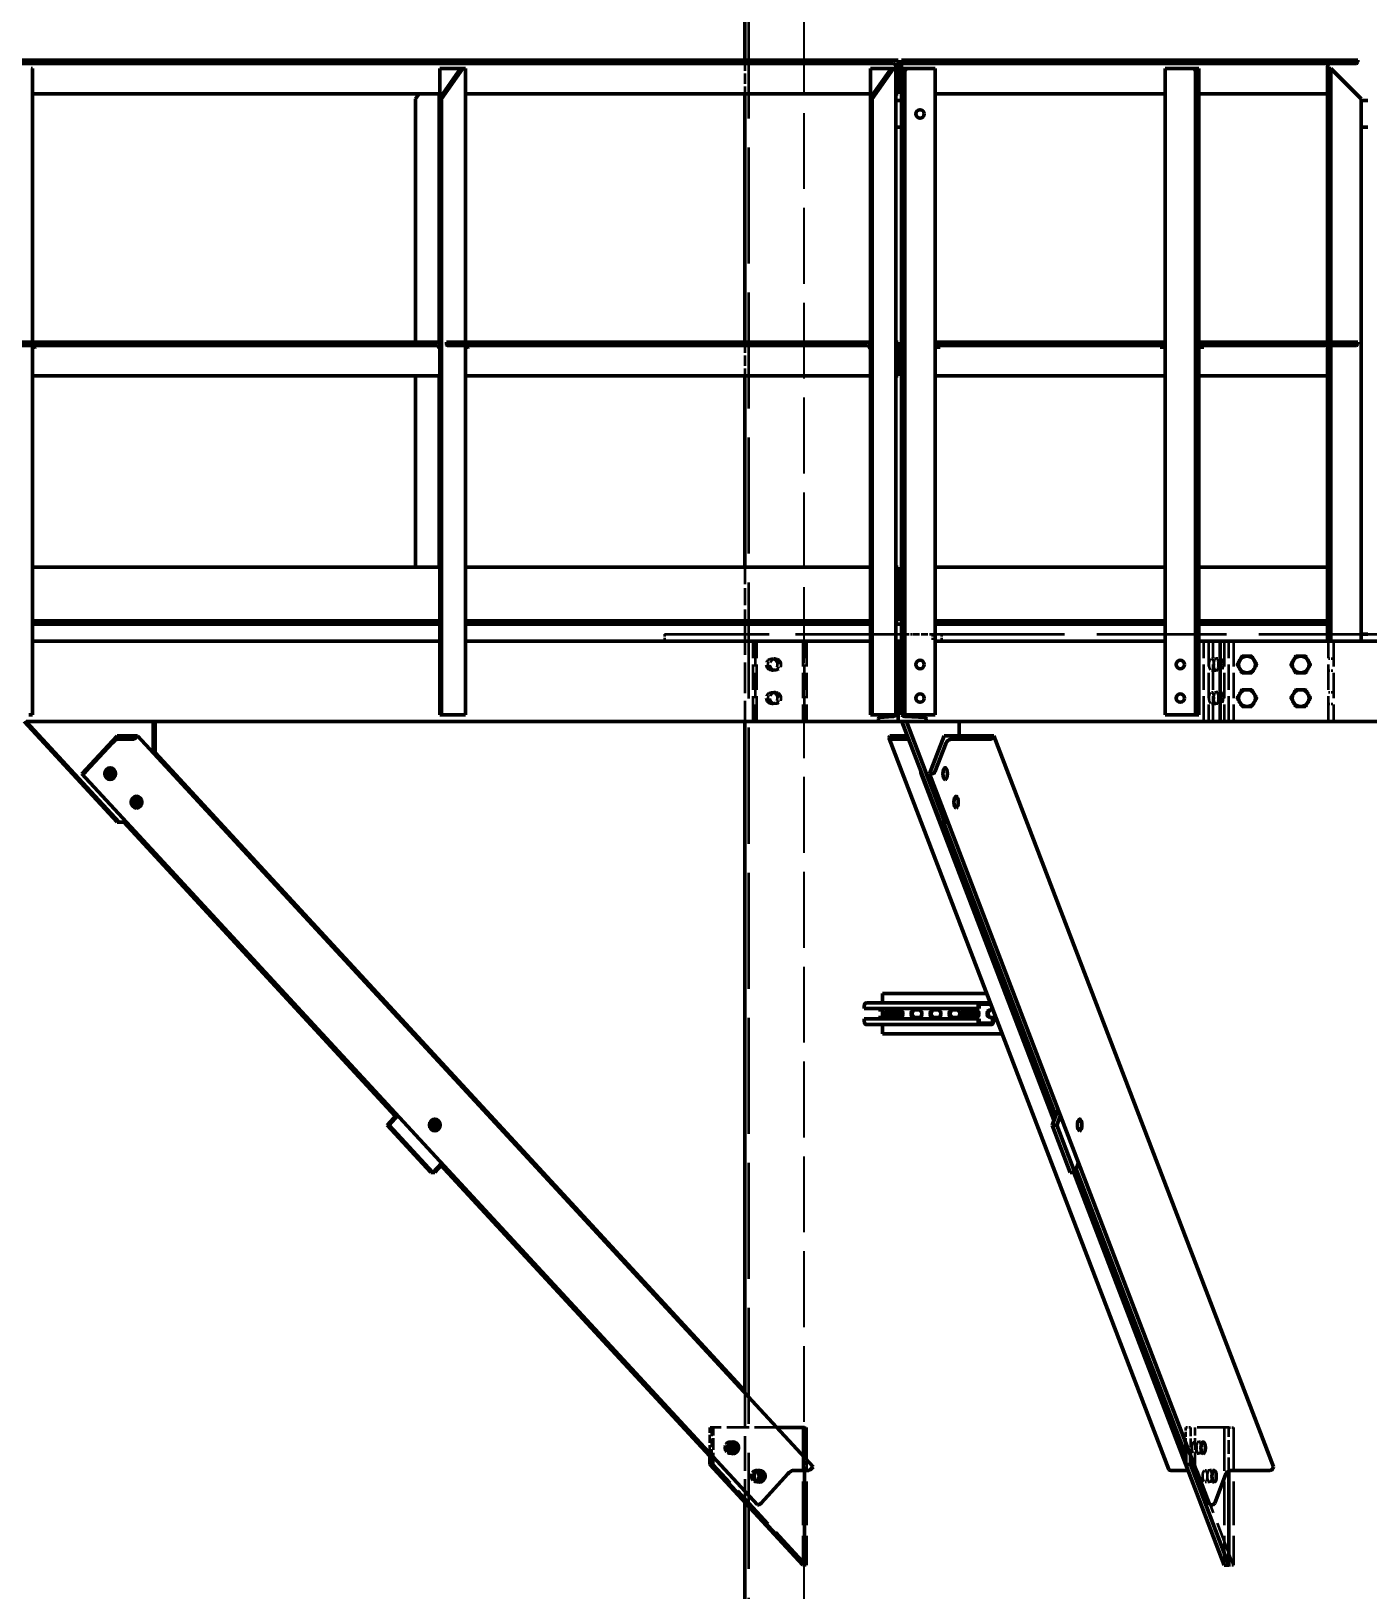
# Model space of a CAD drawing. Header units: inches. Extents: x 11 to 1621, y 11 to 1332.
# Drawn here: x 153 to 252.5, y 675.5 to 791.6 of the extents above; entities that cross this region are included whole.
import ezdxf

# ---------------------------------------------------------------- set-up
doc = ezdxf.new("R2010")
doc.units = ezdxf.units.IN
doc.header["$LTSCALE"] = 48
doc.header["$MEASUREMENT"] = 0
doc.linetypes.add('DASHED', pattern=[0.2067, 0.1654, -0.0413])
for name, color, linetype, lineweight in [('Dimension (ANSI)', 7, 'Continuous', 25), ('Hidden (ANSI)', 7, 'DASHED', 35), ('Sketch Geometry (ANSI)', 7, 'Continuous', 25), ('Visible (ANSI)', 7, 'Continuous', 50)]:
    doc.layers.add(name, color=color, linetype=linetype, lineweight=lineweight)
doc.styles.add('Dimension Text', font='tahoma.ttf')
doc.dimstyles.new('ELC FT', dxfattribs={"dimscale": 48, "dimtxt": 0.12, "dimasz": 0.098425, "dimexe": 0.05, "dimexo": 0.1, "dimgap": 0.031496, "dimtad": 1, "dimdec": 5, "dimzin": 3, "dimdsep": 46, "dimlunit": 4, "dimtxsty": 'Dimension Text', "dimcen": 0.09, "dimdle": 0.5, "dimclrd": 5, "dimclre": 5, "dimclrt": 256, "dimadec": 1, "dimazin": 3, "dimtfac": 0.833333, "dimtofl": 0, "dimtmove": 0, "dimatfit": 3, "dimfxl": 0, "dimfrac": 2, "dimtolj": 1, "dimtzin": 0, "dimlwd": 25, "dimlwe": 25, "dimarcsym": 0})

# ---------------------------------------------------------------- blocks, each defined once
blk = doc.blocks.new('*D28')
at = {"layer": 'Defpoints', "color": 0, "linetype": 'Continuous', "transparency": 16777216}
for p in [(86, 891.45), (200, 891.45), (183.39, 291.45)]:
    blk.add_point(p, dxfattribs=at)
at = {"layer": 'Dimension (ANSI)', "color": 5, "linetype": 'Continuous', "lineweight": 25, "transparency": 16777216}
for p, q in [((195.2, 891.45), (83.6, 891.45)), ((86, 886.73), (86, 614.44)), ((86, 296.18), (86, 568.46)), ((178.59, 291.45), (83.6, 291.45))]:
    blk.add_line(p, q, dxfattribs=at)
at = {"layer": 'Dimension (ANSI)', "color": 5, "linetype": 'Continuous', "transparency": 16777216}
for points in [[(85.22, 886.73), (86.79, 886.73), (86, 891.45)], [(85.22, 296.18), (86.79, 296.18), (86, 291.45)]]:
    blk.add_solid(points, dxfattribs=at)
at = {"layer": 'Dimension (ANSI)', "linetype": 'Continuous', "lineweight": 25, "transparency": 16777216, "insert": (86, 591.45), "char_height": 5.76, "attachment_point": 5, "rotation": 90, "style": 'Dimension Text'}
blk.add_mtext('\\A1;\\fTahoma|b0|i0;50\'-0"\\P\\fTahoma|b0|i0;4000 STACK', dxfattribs=at)
blk = doc.blocks.new('*D43')
at = {"layer": 'Defpoints', "color": 0, "linetype": 'Continuous', "transparency": 16777216}
for p in [(131.32, 807.45), (208.3, 807.45), (211.66, 627.33)]:
    blk.add_point(p, dxfattribs=at)
at = {"layer": 'Dimension (ANSI)', "color": 5, "linetype": 'Continuous', "lineweight": 25, "transparency": 16777216}
for p, q in [((203.5, 807.45), (128.92, 807.45)), ((131.32, 632.05), (131.32, 802.73)), ((206.86, 627.33), (128.92, 627.33))]:
    blk.add_line(p, q, dxfattribs=at)
at = {"layer": 'Dimension (ANSI)', "color": 5, "linetype": 'Continuous', "transparency": 16777216}
for points in [[(130.53, 802.73), (132.11, 802.73), (131.32, 807.45)], [(130.53, 632.05), (132.11, 632.05), (131.32, 627.33)]]:
    blk.add_solid(points, dxfattribs=at)
at = {"layer": 'Dimension (ANSI)', "linetype": 'Continuous', "lineweight": 25, "transparency": 16777216, "insert": (126.17, 717.39), "char_height": 5.76, "attachment_point": 5, "rotation": 90, "style": 'Dimension Text'}
blk.add_mtext('\\A1;15\'-0 1/8"', dxfattribs=at)

msp = doc.modelspace()

# ---------------------------------------------------------------- linework, layer by layer
at = {"layer": 'Hidden (ANSI)', "ltscale": 1.088534}
msp.add_line((206.377429, 890.951101), (206.377429, 512.951101), dxfattribs=at)
at = {"layer": 'Hidden (ANSI)', "ltscale": 0.099103}
for p, q in [((206.127429, 789.451101), (206.127429, 786.951101)), ((206.127429, 768.451101), (206.127429, 765.951101))]:
    msp.add_line(p, q, dxfattribs=at)
at = {"layer": 'Hidden (ANSI)', "ltscale": 0.158625}
msp.add_line((206.127429, 751.701101), (206.127429, 747.701101), dxfattribs=at)
at = {"layer": 'Hidden (ANSI)', "ltscale": 0.287589}
msp.add_line((206.127429, 747.451101), (206.127429, 740.201101), dxfattribs=at)
at = {"layer": 'Hidden (ANSI)', "ltscale": 0.983633}
msp.add_line((200.127429, 746.701101), (217.752394, 746.701101), dxfattribs=at)
at = {"layer": 'Hidden (ANSI)', "ltscale": 0.019741}
for p, q in [((200.127429, 746.701101), (200.127429, 746.201101)), ((206.127429, 746.701101), (206.127429, 746.201101)), ((220.090375, 746.701101), (220.090375, 746.201101)), ((220.76276, 746.701101), (220.76276, 746.201101))]:
    msp.add_line(p, q, dxfattribs=at)
at = {"layer": 'Hidden (ANSI)', "ltscale": 0.031609}
msp.add_line((217.752394, 746.701101), (218.469054, 746.701101), dxfattribs=at)
at = {"layer": 'Hidden (ANSI)', "ltscale": 0.008869}
msp.add_line((218.469054, 746.701101), (218.628877, 746.701101), dxfattribs=at)
at = {"layer": 'Hidden (ANSI)', "ltscale": 0.062683}
msp.add_line((218.628877, 746.701101), (220.090375, 746.701101), dxfattribs=at)
at = {"layer": 'Hidden (ANSI)', "ltscale": 0.016026}
msp.add_line((220.090375, 746.701101), (220.246641, 746.701101), dxfattribs=at)
at = {"layer": 'Hidden (ANSI)', "ltscale": 1.216745}
msp.add_line((220.246641, 746.701101), (252.002427, 746.701101), dxfattribs=at)
at = {"layer": 'Hidden (ANSI)', "ltscale": 0.120571}
msp.add_line((252.502429, 746.701101), (255.502429, 746.701101), dxfattribs=at)
at = {"layer": 'Hidden (ANSI)', "ltscale": 0.237987}
for p, q in [((206.731937, 740.201101), (206.731937, 746.201101)), ((206.875443, 746.201101), (206.875443, 740.201101)), ((207.01895, 740.201101), (207.01895, 746.201101)), ((210.427455, 746.201101), (210.427455, 740.201101)), ((210.570962, 740.201101), (210.570962, 746.201101)), ((210.714468, 746.201101), (210.714468, 740.201101)), ((240.286095, 740.201101), (240.286095, 746.201101)), ((240.63255, 746.201101), (240.63255, 740.201101)), ((240.979005, 740.201101), (240.979005, 746.201101)), ((241.816829, 746.201101), (241.816829, 740.201101)), ((242.163284, 740.201101), (242.163284, 746.201101)), ((242.509739, 746.201101), (242.509739, 740.201101)), ((249.564929, 740.201101), (249.564929, 746.201101)), ((249.939929, 746.201101), (249.939929, 740.201101))]:
    msp.add_line(p, q, dxfattribs=at)
at = {"layer": 'Hidden (ANSI)', "ltscale": 0.01478}
for p, q in [((208.117756, 744.888601), (208.261263, 744.888601)), ((208.117756, 744.013601), (208.261263, 744.013601)), ((208.404769, 744.888601), (208.261263, 744.888601)), ((208.404769, 744.013601), (208.261263, 744.013601)), ((240.86012, 744.888601), (241.206575, 744.888601)), ((240.86012, 744.013601), (241.206575, 744.013601)), ((241.55303, 744.888601), (241.206575, 744.888601)), ((241.55303, 744.013601), (241.206575, 744.013601)), ((249.564929, 744.888601), (249.939929, 744.888601)), ((249.564929, 744.013601), (249.939929, 744.013601)), ((208.117756, 742.388601), (208.261263, 742.388601)), ((208.404769, 742.388601), (208.261263, 742.388601)), ((240.86012, 742.388601), (241.206575, 742.388601)), ((241.55303, 742.388601), (241.206575, 742.388601)), ((249.564929, 742.388601), (249.939929, 742.388601)), ((208.117756, 741.513601), (208.261263, 741.513601)), ((208.404769, 741.513601), (208.261263, 741.513601)), ((240.86012, 741.513601), (241.206575, 741.513601)), ((241.55303, 741.513601), (241.206575, 741.513601)), ((249.564929, 741.513601), (249.939929, 741.513601)), ((203.641865, 687.638601), (203.498359, 687.638601)), ((210.570962, 687.638601), (210.714468, 687.638601)), ((239.293158, 687.638601), (238.946703, 687.638601)), ((242.163284, 687.638601), (242.509739, 687.638601)), ((205.003063, 686.576101), (205.146569, 686.576101)), ((205.290075, 686.576101), (205.146569, 686.576101)), ((239.569972, 686.576101), (239.916427, 686.576101)), ((240.262882, 686.576101), (239.916427, 686.576101)), ((203.641865, 684.888601), (203.785371, 684.888601)), ((205.003063, 685.701101), (205.146569, 685.701101)), ((205.290075, 685.701101), (205.146569, 685.701101)), ((239.293158, 684.888601), (239.639613, 684.888601)), ((239.569972, 685.701101), (239.916427, 685.701101)), ((240.262882, 685.701101), (239.916427, 685.701101)), ((206.962907, 684.454781), (207.106413, 684.454781)), ((207.24992, 684.454781), (207.106413, 684.454781)), ((240.381766, 684.454781), (240.728221, 684.454781)), ((241.074676, 684.454781), (240.728221, 684.454781)), ((206.962907, 683.579781), (207.106413, 683.579781)), ((207.24992, 683.579781), (207.106413, 683.579781)), ((240.381766, 683.579781), (240.728221, 683.579781)), ((241.074676, 683.579781), (240.728221, 683.579781)), ((210.570962, 677.388601), (210.714468, 677.388601)), ((242.163284, 677.388601), (242.509739, 677.388601))]:
    msp.add_line(p, q, dxfattribs=at)
at = {"layer": 'Hidden (ANSI)', "ltscale": 0.323707}
msp.add_line((206.127429, 690.203134), (206.127429, 682.042916), dxfattribs=at)
at = {"layer": 'Hidden (ANSI)', "ltscale": 0.075433}
msp.add_line((203.498359, 685.735111), (203.498359, 687.638601), dxfattribs=at)
at = {"layer": 'Hidden (ANSI)', "ltscale": 0.20842}
msp.add_line((208.496749, 687.638601), (203.641865, 687.638601), dxfattribs=at)
at = {"layer": 'Hidden (ANSI)', "ltscale": 0.081596}
for p, q in [((203.641865, 687.638601), (203.641865, 685.579781)), ((239.293158, 687.638601), (239.293158, 685.579781))]:
    msp.add_line(p, q, dxfattribs=at)
at = {"layer": 'Hidden (ANSI)', "ltscale": 0.109023}
for p, q in [((203.785371, 684.888601), (203.785371, 687.638601)), ((239.639613, 684.888601), (239.639613, 687.638601))]:
    msp.add_line(p, q, dxfattribs=at)
at = {"layer": 'Hidden (ANSI)', "ltscale": 0.406632}
for p, q in [((210.427455, 687.638601), (210.427455, 677.388601)), ((210.714468, 687.638601), (210.714468, 677.388601)), ((241.816829, 687.638601), (241.816829, 677.388601)), ((242.509739, 687.638601), (242.509739, 677.388601))]:
    msp.add_line(p, q, dxfattribs=at)
at = {"layer": 'Hidden (ANSI)', "ltscale": 0.045672}
msp.add_line((238.946703, 686.485111), (238.946703, 687.638601), dxfattribs=at)
at = {"layer": 'Hidden (ANSI)', "ltscale": 0.297509}
msp.add_line((242.163284, 687.638601), (239.293158, 687.638601), dxfattribs=at)
at = {"layer": 'Hidden (ANSI)', "ltscale": 0.128696}
msp.add_line((242.163284, 684.392818), (242.163284, 687.638601), dxfattribs=at)
at = {"layer": 'Hidden (ANSI)', "ltscale": 0.420782}
for p, q in [((210.714468, 677.388601), (203.785371, 684.888601)), ((242.509739, 677.388601), (239.639613, 684.888601))]:
    msp.add_line(p, q, dxfattribs=at)
at = {"layer": 'Hidden (ANSI)', "ltscale": 0.037605}
msp.add_line((210.570962, 684.443295), (210.570962, 685.393489), dxfattribs=at)
at = {"layer": 'Hidden (ANSI)', "ltscale": 0.108979}
for centre, major_axis, ratio in [((208.117756, 744.451101), (0, 0.4375), 0.9238795325), ((208.261263, 744.451101), (0, -0.4375), 0.9238795325), ((208.404769, 744.451101), (0, 0.4375), 0.9238795325), ((240.86012, 744.451101), (0, 0.4375), 0.3826834324), ((241.206575, 744.451101), (0, -0.4375), 0.3826834324), ((241.55303, 744.451101), (0, 0.4375), 0.3826834324), ((208.117756, 741.951101), (0, 0.4375), 0.9238795325), ((208.261263, 741.951101), (0, -0.4375), 0.9238795325), ((208.404769, 741.951101), (0, 0.4375), 0.9238795325), ((240.86012, 741.951101), (0, 0.4375), 0.3826834324), ((241.206575, 741.951101), (0, -0.4375), 0.3826834324), ((241.55303, 741.951101), (0, 0.4375), 0.3826834324), ((239.569972, 686.138601), (0, 0.4375), 0.3826834324), ((239.916427, 686.138601), (0, -0.4375), 0.3826834324), ((240.262882, 686.138601), (0, 0.4375), 0.3826834324), ((207.24992, 684.017281), (0, 0.4375), 0.9238795325), ((240.381766, 684.017281), (0, 0.4375), 0.3826834324), ((240.728221, 684.017281), (0, -0.4375), 0.3826834324), ((241.074676, 684.017281), (0, 0.4375), 0.3826834324)]:
    msp.add_ellipse(centre, major_axis=major_axis, ratio=ratio, dxfattribs=at)
at = {"layer": 'Hidden (ANSI)', "ltscale": 0.064952}
for centre in [(205.003063, 686.138601), (206.962907, 684.017281)]:
    msp.add_ellipse(centre, major_axis=(0, 0.4375), ratio=0.9238795325, start_param=5.9193296352, end_param=9.6664612648, dxfattribs=at)
at = {"layer": 'Hidden (ANSI)', "ltscale": 0.1042}
for centre in [(205.146569, 686.138601), (207.106413, 684.017281)]:
    msp.add_ellipse(centre, major_axis=(0, -0.4375), ratio=0.9238795325, start_param=0.246642791, end_param=6.2545163843, dxfattribs=at)
at = {"layer": 'Hidden (ANSI)', "ltscale": 0.076362}
msp.add_ellipse((205.290075, 686.138601), major_axis=(0, -0.4375), ratio=0.9238795325, start_param=5.6826311649, end_param=10.0870165452, dxfattribs=at)
at = {"layer": 'Sketch Geometry (ANSI)', "linetype": 'DASHED', "ltscale": 0.711831}
msp.add_line((210.502429, 891.451101), (210.502429, 326.451101), dxfattribs=at)
at = {"layer": 'Visible (ANSI)'}
for p, q in [((206.127429, 830.951101), (206.127429, 789.451101)), ((150.420322, 789.451101), (215.066093, 789.451101)), ((216.480306, 789.451101), (215.066093, 789.451101)), ((216.480306, 789.451101), (217.540967, 789.451101)), ((217.540967, 789.451101), (217.540967, 786.951101)), ((217.790967, 789.451101), (218.790967, 789.451101)), ((217.790967, 789.201101), (217.790967, 789.451101)), ((218.790967, 789.451101), (251.752427, 789.451101)), ((251.752427, 789.451101), (251.752427, 789.321101)), ((251.752427, 789.451101), (251.752427, 789.321101)), ((215.486803, 789.201101), (150.169318, 789.201101)), ((152.980049, 788.826101), (153.071973, 788.826101)), ((153.071973, 768.451101), (153.071973, 788.826101)), ((183.446779, 788.826101), (183.411632, 788.826101)), ((183.411632, 786.611248), (183.411632, 788.826101)), ((183.446779, 788.826101), (184.77614, 788.826101)), ((183.446779, 786.696101), (184.77614, 788.576101)), ((185.129693, 788.826101), (183.538703, 786.576101)), ((184.77614, 788.826101), (185.129693, 788.826101)), ((185.129693, 788.826101), (185.30647, 788.826101)), ((185.30647, 768.451101), (185.30647, 788.826101)), ((215.504499, 788.826101), (215.469352, 788.826101)), ((215.469352, 786.611248), (215.469352, 788.826101)), ((215.486803, 789.201101), (216.480306, 789.201101)), ((215.504499, 788.826101), (216.83386, 788.826101)), ((215.504499, 786.696101), (216.83386, 788.576101)), ((217.187413, 788.826101), (215.596423, 786.576101)), ((217.187413, 789.201101), (216.480306, 789.201101)), ((216.83386, 788.826101), (217.187413, 788.826101)), ((217.187413, 788.826101), (217.36419, 788.826101)), ((217.36419, 787.071101), (217.36419, 788.951101)), ((217.36419, 740.701101), (217.36419, 788.826101)), ((218.315993, 789.201101), (217.790967, 789.201101)), ((217.790967, 789.201101), (217.790967, 788.951101)), ((217.790967, 788.951101), (217.790967, 788.826101)), ((217.790967, 788.826101), (218.290967, 788.826101)), ((217.790967, 786.576101), (217.790967, 788.826101)), ((218.040967, 788.576101), (218.040967, 786.696101)), ((218.290967, 788.826101), (220.170967, 788.826101)), ((218.315993, 789.201101), (251.632427, 789.201101)), ((220.290967, 788.826101), (220.170967, 788.826101)), ((220.290967, 788.826101), (220.290967, 740.701101)), ((237.415967, 788.826101), (237.535967, 788.826101)), ((237.415967, 788.826101), (237.415967, 740.701101)), ((239.415967, 788.826101), (237.535967, 788.826101)), ((239.915967, 788.826101), (239.415967, 788.826101)), ((239.665967, 788.576101), (239.665967, 786.696101)), ((239.915967, 786.576101), (239.915967, 788.826101)), ((249.502427, 788.951101), (249.502427, 787.071101)), ((249.502427, 787.071101), (249.502427, 788.951101)), ((249.632427, 788.826101), (249.502427, 788.826101)), ((249.632427, 788.826101), (249.752427, 788.826101)), ((249.752427, 788.826101), (250.002427, 788.576101)), ((249.752427, 768.451101), (249.752427, 788.826101)), ((250.002427, 788.576101), (251.882427, 786.696101)), ((153.071973, 786.951101), (183.411632, 786.951101)), ((181.859324, 786.951101), (181.594159, 786.576101)), ((183.361926, 768.451101), (183.361926, 786.951101)), ((185.30647, 786.951101), (215.469352, 786.951101)), ((206.127429, 786.951101), (206.127429, 768.451101)), ((217.36419, 786.951101), (217.449043, 786.951101)), ((217.540967, 786.951101), (217.449043, 786.951101)), ((220.290967, 786.951101), (237.415967, 786.951101)), ((239.915967, 786.951101), (249.382427, 786.951101)), ((249.502427, 768.451101), (249.502427, 787.071101)), ((181.594159, 768.451101), (181.594159, 786.576101)), ((183.411632, 740.701101), (183.411632, 786.611248)), ((183.538703, 786.576101), (183.446779, 786.576101)), ((183.538703, 740.701101), (183.538703, 786.576101)), ((215.469352, 740.701101), (215.469352, 786.611248)), ((215.596423, 786.576101), (215.504499, 786.576101)), ((215.596423, 740.701101), (215.596423, 786.576101)), ((217.36419, 786.451101), (217.39452, 786.451101)), ((217.748073, 786.451101), (217.39452, 786.451101)), ((217.748073, 786.451101), (217.790967, 786.451101)), ((217.920967, 786.576101), (217.790967, 786.576101)), ((217.790967, 740.701101), (217.790967, 786.576101)), ((218.040967, 740.701101), (218.040967, 786.696101)), ((219.126517, 785.761101), (219.205416, 785.761101)), ((239.665967, 740.701101), (239.665967, 786.696101)), ((239.785967, 786.576101), (239.915967, 786.576101)), ((239.915967, 740.701101), (239.915967, 786.576101)), ((252.002427, 786.576101), (251.882427, 786.696101)), ((252.002427, 746.201101), (252.002427, 786.576101)), ((252.502429, 786.451101), (252.002427, 786.451101)), ((219.205416, 785.141101), (219.126517, 785.141101)), ((217.36419, 784.451101), (217.39452, 784.451101)), ((217.748073, 784.451101), (217.39452, 784.451101)), ((217.748073, 784.451101), (217.790967, 784.451101)), ((252.002427, 784.451101), (252.502429, 784.451101)), ((151.657759, 768.451101), (181.770936, 768.451101)), ((181.770936, 768.451101), (183.361926, 768.451101)), ((181.770936, 768.321101), (181.770936, 768.451101)), ((183.361926, 768.451101), (183.361926, 767.951101)), ((183.361926, 768.451101), (183.411632, 768.451101)), ((183.892256, 768.451101), (183.892256, 768.321101)), ((183.892256, 768.451101), (213.828656, 768.451101)), ((213.828656, 768.451101), (215.419646, 768.451101)), ((213.828656, 768.321101), (213.828656, 768.451101)), ((215.419646, 768.451101), (215.469352, 768.451101)), ((215.419646, 768.451101), (215.419646, 767.951101)), ((217.36419, 768.451101), (217.540967, 768.451101)), ((217.36419, 766.071101), (217.36419, 768.451101)), ((217.540967, 768.451101), (217.540967, 765.951101)), ((220.540967, 768.451101), (220.290967, 768.451101)), ((220.540967, 768.321101), (220.540967, 768.451101)), ((220.540967, 768.451101), (237.165967, 768.451101)), ((237.165967, 768.451101), (237.165967, 768.321101)), ((237.415967, 768.451101), (237.165967, 768.451101)), ((240.165967, 768.451101), (239.915967, 768.451101)), ((240.165967, 768.321101), (240.165967, 768.451101)), ((240.165967, 768.451101), (251.752427, 768.451101)), ((251.752427, 768.451101), (251.752427, 768.321101)), ((251.752427, 768.451101), (251.752427, 768.321101)), ((181.855789, 768.201101), (151.742612, 768.201101)), ((153.071973, 740.701101), (153.071973, 768.201101)), ((183.185149, 768.201101), (181.855789, 768.201101)), ((213.913509, 768.201101), (183.977109, 768.201101)), ((185.30647, 740.701101), (185.30647, 768.201101)), ((215.24287, 768.201101), (213.913509, 768.201101)), ((220.540967, 768.321101), (220.540967, 768.201101)), ((220.540967, 767.951101), (220.540967, 768.201101)), ((220.540967, 768.201101), (237.165967, 768.201101)), ((237.165967, 768.201101), (237.165967, 768.321101)), ((237.165967, 768.201101), (237.165967, 767.951101)), ((240.165967, 768.321101), (240.165967, 768.201101)), ((240.165967, 767.951101), (240.165967, 768.201101)), ((240.165967, 768.201101), (251.632427, 768.201101)), ((249.502427, 767.951101), (249.502427, 766.071101)), ((249.502427, 766.071101), (249.502427, 767.951101)), ((249.752427, 746.201101), (249.752427, 768.201101)), ((249.502427, 751.701101), (249.502427, 766.071101)), ((153.071973, 765.951101), (183.411632, 765.951101)), ((181.594159, 751.701101), (181.594159, 765.951101)), ((183.361926, 751.701101), (183.361926, 765.951101)), ((185.30647, 765.951101), (215.469352, 765.951101)), ((206.127429, 765.951101), (206.127429, 751.701101)), ((217.36419, 765.951101), (217.449043, 765.951101)), ((217.540967, 765.951101), (217.449043, 765.951101)), ((220.290967, 765.951101), (237.415967, 765.951101)), ((239.915967, 765.951101), (249.382427, 765.951101)), ((153.071973, 751.701101), (183.411632, 751.701101)), ((185.30647, 751.701101), (215.469352, 751.701101)), ((217.36419, 747.701101), (217.36419, 751.701101)), ((217.36419, 751.701101), (217.540967, 751.701101)), ((217.540967, 751.701101), (217.540967, 747.701101)), ((237.415967, 751.701101), (220.290967, 751.701101)), ((249.002427, 751.701101), (239.915967, 751.701101)), ((249.002427, 751.701101), (249.502427, 751.701101)), ((249.502427, 747.701101), (249.502427, 751.701101)), ((183.411632, 747.701101), (153.071973, 747.701101)), ((153.071973, 747.451101), (183.411632, 747.451101)), ((181.594159, 747.451101), (181.594159, 747.701101)), ((183.361926, 747.451101), (183.361926, 747.701101)), ((215.469352, 747.701101), (185.30647, 747.701101)), ((185.30647, 747.451101), (215.469352, 747.451101)), ((206.127429, 747.701101), (206.127429, 747.451101)), ((217.540967, 747.701101), (217.36419, 747.701101)), ((217.36419, 747.451101), (217.790967, 747.451101)), ((220.290967, 747.701101), (237.415967, 747.701101)), ((237.415967, 747.451101), (220.290967, 747.451101)), ((239.915967, 747.701101), (249.002427, 747.701101)), ((249.502429, 747.451101), (239.915967, 747.451101)), ((249.502427, 747.701101), (249.002427, 747.701101)), ((249.502427, 747.451101), (249.502427, 747.701101)), ((249.502429, 747.451101), (249.502429, 746.201101)), ((252.002427, 746.701101), (252.502429, 746.701101)), ((153.071973, 746.201101), (183.411632, 746.201101)), ((183.411632, 746.201101), (153.071973, 746.201101)), ((185.30647, 746.201101), (215.469352, 746.201101)), ((215.469352, 746.201101), (185.30647, 746.201101)), ((217.36419, 746.201101), (217.540967, 746.201101)), ((217.387893, 740.877048), (217.387893, 745.525154)), ((217.387893, 745.525154), (217.387893, 740.877048)), ((217.540967, 746.201101), (217.790967, 746.201101)), ((217.540967, 746.201101), (217.540967, 740.201101)), ((217.540967, 746.201101), (217.540967, 740.201101)), ((217.757445, 745.525154), (217.757445, 740.877048)), ((217.757445, 740.877048), (217.757445, 745.525154)), ((220.290967, 746.201101), (237.415967, 746.201101)), ((220.290967, 746.201101), (237.415967, 746.201101)), ((239.915967, 746.201101), (241.502429, 746.201101)), ((239.915967, 746.201101), (241.502429, 746.201101)), ((241.502429, 745.994054), (241.502429, 746.201101)), ((241.502429, 746.201101), (287.502429, 746.201101)), ((241.502429, 745.994054), (241.502429, 745.898186)), ((241.502429, 745.827878), (241.502429, 745.898186)), ((241.502429, 745.525154), (241.502429, 745.827878)), ((241.502429, 740.877048), (241.502429, 745.525154)), ((152.810343, 740.701101), (152.980049, 740.701101)), ((153.071973, 740.701101), (152.980049, 740.701101)), ((183.411632, 740.701101), (183.446779, 740.701101)), ((183.538703, 740.701101), (183.446779, 740.701101)), ((185.30647, 740.701101), (183.538703, 740.701101)), ((215.469352, 740.701101), (215.504499, 740.701101)), ((215.596423, 740.701101), (215.504499, 740.701101)), ((217.36419, 740.701101), (215.596423, 740.701101)), ((216.141093, 740.504016), (217.168021, 740.574324)), ((216.141093, 740.504016), (217.168021, 740.574324)), ((217.920967, 740.701101), (217.790967, 740.701101)), ((217.920967, 740.701101), (218.040967, 740.701101)), ((218.290967, 740.701101), (218.040967, 740.701101)), ((218.068391, 740.574324), (219.520687, 740.504016)), ((218.068391, 740.574324), (219.520687, 740.504016)), ((220.170967, 740.701101), (218.290967, 740.701101)), ((220.170967, 740.701101), (220.290967, 740.701101)), ((237.535967, 740.701101), (237.415967, 740.701101)), ((237.535967, 740.701101), (239.415967, 740.701101)), ((239.415967, 740.701101), (239.665967, 740.701101)), ((239.785967, 740.701101), (239.665967, 740.701101)), ((239.785967, 740.701101), (239.915967, 740.701101)), ((241.502429, 740.574324), (241.502429, 740.877048)), ((241.502429, 740.504016), (241.502429, 740.574324)), ((241.502429, 740.504016), (241.502429, 740.408148)), ((159.383111, 732.701101), (152.454015, 740.201101)), ((216.071462, 740.201101), (152.596934, 740.201101)), ((159.526617, 732.701101), (152.597521, 740.201101)), ((162.067286, 740.201101), (162.067286, 737.893489)), ((162.210792, 740.201101), (162.210792, 737.738159)), ((206.127429, 740.201101), (206.127429, 690.203134)), ((216.071462, 740.201101), (216.071462, 740.408148)), ((216.071462, 740.201101), (216.071462, 740.408148)), ((217.540967, 740.201101), (216.071462, 740.201101)), ((219.61916, 740.201101), (217.540967, 740.201101)), ((220.673569, 732.701101), (217.803444, 740.201101)), ((221.020024, 732.701101), (218.149898, 740.201101)), ((219.61916, 740.408148), (219.61916, 740.201101)), ((219.61916, 740.408148), (219.61916, 740.201101)), ((241.502429, 740.201101), (219.61916, 740.201101)), ((222.072404, 740.201101), (222.072404, 739.150848)), ((241.502429, 740.201101), (241.502429, 740.408148)), ((241.502429, 740.201101), (287.502429, 740.201101)), ((159.374904, 739.150848), (156.761778, 736.322421)), ((157.029408, 736.456772), (159.025183, 738.616983)), ((160.905638, 739.150848), (159.374904, 739.150848)), ((159.418849, 738.885683), (160.587947, 738.885683)), ((160.78478, 739.020034), (160.905638, 739.150848)), ((160.905638, 739.150848), (211.203846, 684.70846)), ((216.863236, 738.952126), (237.697436, 684.509738)), ((216.915209, 739.150848), (216.865149, 739.020034)), ((218.205358, 739.150848), (216.915209, 739.150848)), ((216.989272, 738.885683), (218.306832, 738.885683)), ((220.957182, 739.150848), (219.87479, 736.322421)), ((220.272659, 736.456772), (221.099336, 738.616983)), ((224.652701, 739.150848), (220.957182, 739.150848)), ((221.553237, 738.885683), (224.375689, 738.885683)), ((224.60264, 739.020034), (224.652701, 739.150848)), ((224.652701, 739.150848), (245.4869, 684.70846)), ((206.127429, 690.358464), (162.210792, 737.893489)), ((156.761778, 736.322421), (156.832574, 736.322421)), ((156.761778, 736.322421), (207.059986, 681.880033)), ((219.231381, 736.388864), (229.133176, 710.514226)), ((219.234815, 736.460747), (219.233294, 736.456772)), ((219.87479, 736.322421), (220.045708, 736.322421)), ((219.87479, 736.322421), (240.70899, 681.880033)), ((159.526617, 732.701101), (159.383111, 732.701101)), ((160.107442, 732.701101), (159.526617, 732.701101)), ((159.88271, 732.701101), (180.093559, 710.825035)), ((180.134172, 710.868994), (159.963935, 732.701101)), ((221.020024, 732.701101), (220.673569, 732.701101)), ((229.26894, 710.868994), (220.914155, 732.701101)), ((221.26061, 732.701101), (221.020024, 732.701101)), ((216.357074, 719.951101), (216.50352, 719.951101)), ((216.357074, 719.263601), (216.357074, 719.951101)), ((224.134613, 719.951101), (216.50352, 719.951101)), ((215.000918, 718.826101), (215.000918, 719.013601)), ((215.000918, 718.826101), (223.4862, 718.826101)), ((215.177695, 719.263601), (223.662976, 719.263601)), ((216.072751, 718.732351), (216.072751, 718.826101)), ((216.072751, 718.732351), (216.271625, 718.732351)), ((216.357074, 718.197135), (216.357074, 718.705066)), ((216.792369, 718.826101), (216.737904, 718.69269)), ((216.945462, 718.701101), (216.783373, 718.701101)), ((217.251648, 718.451101), (217.098555, 718.826101)), ((217.098555, 718.076101), (217.251648, 718.451101)), ((217.516813, 718.451101), (217.251648, 718.451101)), ((217.516813, 718.451101), (217.36372, 718.826101)), ((217.36372, 718.076101), (217.516813, 718.451101)), ((217.625797, 718.732351), (217.685838, 718.732351)), ((217.637525, 718.701437), (217.653592, 718.702324)), ((218.702304, 718.732351), (219.100052, 718.732351)), ((220.116518, 718.732351), (220.514265, 718.732351)), ((221.530731, 718.732351), (221.928479, 718.732351)), ((222.449223, 718.826101), (222.394758, 718.69269)), ((222.602316, 718.701101), (222.440227, 718.701101)), ((222.908502, 718.451101), (222.755409, 718.826101)), ((222.755409, 718.076101), (222.908502, 718.451101)), ((223.173667, 718.451101), (222.908502, 718.451101)), ((223.173667, 718.451101), (223.020574, 718.826101)), ((223.020574, 718.076101), (223.173667, 718.451101)), ((223.282651, 718.732351), (223.342692, 718.732351)), ((223.294379, 718.701437), (223.310446, 718.702324)), ((223.4862, 719.013601), (223.4862, 718.826101)), ((223.4862, 718.826101), (223.563416, 718.826101)), ((223.563416, 718.826101), (223.563416, 719.013601)), ((224.397708, 719.263601), (223.662976, 719.263601)), ((223.662976, 719.154401), (224.439497, 719.154401)), ((224.359158, 718.732351), (224.558032, 718.732351)), ((224.558032, 718.844654), (224.558032, 718.732351)), ((224.558032, 718.732351), (224.601009, 718.732351)), ((215.000918, 717.888601), (215.000918, 718.076101)), ((223.4862, 718.076101), (215.000918, 718.076101)), ((215.177695, 717.638601), (223.662976, 717.638601)), ((216.271625, 718.169851), (216.072751, 718.169851)), ((216.072751, 718.076101), (216.072751, 718.169851)), ((216.357074, 716.951101), (216.357074, 717.638601)), ((216.737904, 718.209512), (216.792369, 718.076101)), ((216.945462, 718.201101), (216.783373, 718.201101)), ((217.685838, 718.169851), (217.625797, 718.169851)), ((217.637525, 718.200765), (217.653592, 718.199878)), ((219.100052, 718.169851), (218.702304, 718.169851)), ((220.514265, 718.169851), (220.116518, 718.169851)), ((221.928479, 718.169851), (221.530731, 718.169851)), ((222.394758, 718.209512), (222.449223, 718.076101)), ((222.602316, 718.201101), (222.440227, 718.201101)), ((223.342692, 718.169851), (223.282651, 718.169851)), ((223.294379, 718.200765), (223.310446, 718.199878)), ((223.563416, 718.076101), (223.4862, 718.076101)), ((223.4862, 718.076101), (223.4862, 717.888601)), ((223.563416, 717.888601), (223.563416, 718.076101)), ((224.458471, 717.747801), (223.662976, 717.747801)), ((223.662976, 717.638601), (224.458471, 717.638601)), ((224.558032, 718.169851), (224.359158, 718.169851)), ((224.558032, 718.169851), (224.558032, 717.888601)), ((224.635248, 718.169851), (224.558032, 718.169851)), ((224.635248, 717.888601), (224.635248, 718.169851)), ((216.357074, 716.951101), (216.50352, 716.951101)), ((224.281695, 716.951101), (216.50352, 716.951101)), ((224.281695, 716.951101), (224.988802, 716.951101)), ((225.282664, 716.951101), (224.988802, 716.951101)), ((179.48089, 710.161887), (180.205925, 710.946659)), ((179.624397, 710.161887), (180.277678, 710.868994)), ((228.998342, 710.161887), (229.442168, 711.321659)), ((229.344797, 710.161887), (229.615395, 710.868994)), ((179.624397, 710.161887), (179.48089, 710.161887)), ((182.747298, 706.626353), (179.48089, 710.161887)), ((182.890804, 706.626353), (179.624397, 710.161887)), ((229.344797, 710.161887), (228.998342, 710.161887)), ((230.351332, 706.626353), (228.998342, 710.161887)), ((230.697787, 706.626353), (229.344797, 710.161887)), ((183.544086, 707.33346), (182.890804, 706.626353)), ((183.503473, 707.134171), (183.03431, 706.626353)), ((183.43172, 707.211836), (203.498359, 685.491863)), ((203.498359, 685.579781), (183.472332, 707.255795)), ((230.968385, 707.33346), (230.697787, 706.626353)), ((238.946703, 685.579781), (230.795158, 706.880795)), ((182.890804, 706.626353), (182.747298, 706.626353)), ((182.890804, 706.626353), (183.03431, 706.626353)), ((230.697787, 706.626353), (230.351332, 706.626353)), ((230.621001, 706.626353), (240.065581, 681.946476)), ((210.570962, 687.638601), (208.496749, 687.638601)), ((210.570962, 685.393489), (210.570962, 687.638601)), ((238.946703, 684.888601), (238.946703, 686.485111)), ((203.498359, 684.888601), (203.498359, 685.735111)), ((203.641865, 684.888601), (203.498359, 684.888601)), ((210.427455, 677.388601), (203.498359, 684.888601)), ((203.641865, 685.579781), (203.641865, 684.888601)), ((203.641865, 684.888601), (210.570962, 677.388601)), ((239.293158, 684.888601), (238.946703, 684.888601)), ((241.816829, 677.388601), (238.946703, 684.888601)), ((239.293158, 685.579781), (239.293158, 684.888601)), ((239.293158, 684.888601), (242.163284, 677.388601)), ((209.323391, 684.174595), (207.327616, 682.014383)), ((210.886155, 684.443295), (209.717057, 684.443295)), ((210.570962, 677.388601), (210.570962, 684.443295)), ((211.203846, 684.70846), (211.082989, 684.577646)), ((239.11009, 684.443295), (237.823472, 684.443295)), ((241.933536, 684.174595), (241.106859, 682.014383)), ((242.163284, 677.388601), (242.163284, 684.392818)), ((245.209889, 684.443295), (242.387437, 684.443295)), ((245.4869, 684.70846), (245.43684, 684.577646)), ((206.127429, 682.042916), (206.127429, 634.701101)), ((207.130782, 681.880033), (207.059986, 681.880033)), ((240.879908, 681.880033), (240.70899, 681.880033)), ((210.570962, 677.388601), (210.427455, 677.388601)), ((242.163284, 677.388601), (241.816829, 677.388601))]:
    msp.add_line(p, q, dxfattribs=at)
for centre in [(219.165967, 785.451101), (219.165967, 744.451101), (238.540967, 744.451101), (219.165967, 741.951101), (238.540967, 741.951101)]:
    msp.add_circle(centre, 0.3125, dxfattribs=at)
for centre, radius, start, end in [((251.632427, 789.321101), 0.12, 270, 0), ((251.632427, 789.321101), 0.12, 270, 0), ((218.290967, 788.576101), 0.25, 90, 180), ((239.415967, 788.576101), 0.25, 0, 90), ((249.752427, 788.951101), 0.25, 90, 180), ((249.752427, 788.951101), 0.25, 90, 180), ((249.382427, 787.071101), 0.12, 270, 0), ((249.382427, 787.071101), 0.12, 270, 0), ((217.920967, 786.696101), 0.12, 270, 0), ((239.785967, 786.696101), 0.12, 180, 270), ((249.752427, 767.951101), 0.25, 90, 180), ((249.752427, 767.951101), 0.25, 90, 180), ((251.632427, 768.321101), 0.12, 270, 0), ((251.632427, 768.321101), 0.12, 270, 0), ((249.382427, 766.071101), 0.12, 270, 0), ((249.382427, 766.071101), 0.12, 270, 0), ((243.502429, 744.451101), 0.625, 150, 210), ((243.502429, 744.451101), 0.625, 90, 150), ((243.502429, 744.451101), 0.625, 210, 270), ((243.502429, 744.451101), 0.625, 30, 90), ((243.502429, 744.451101), 0.625, 270, 330), ((243.502429, 744.451101), 0.625, 330, 30), ((247.502429, 744.451101), 0.625, 150, 210), ((247.502429, 744.451101), 0.625, 90, 150), ((247.502429, 744.451101), 0.625, 210, 270), ((247.502429, 744.451101), 0.625, 30, 90), ((247.502429, 744.451101), 0.625, 270, 330), ((247.502429, 744.451101), 0.625, 330, 30), ((243.502429, 741.951101), 0.625, 150, 210), ((243.502429, 741.951101), 0.625, 90, 150), ((243.502429, 741.951101), 0.625, 210, 270), ((243.502429, 741.951101), 0.625, 30, 90), ((243.502429, 741.951101), 0.625, 270, 330), ((243.502429, 741.951101), 0.625, 330, 30), ((247.502429, 741.951101), 0.625, 150, 210), ((247.502429, 741.951101), 0.625, 90, 150), ((247.502429, 741.951101), 0.625, 210, 270), ((247.502429, 741.951101), 0.625, 30, 90), ((247.502429, 741.951101), 0.625, 270, 330), ((247.502429, 741.951101), 0.625, 330, 30)]:
    msp.add_arc(centre, radius, start, end, dxfattribs=at)
for centre, major_axis, ratio, start_param, end_param in [((184.599363, 788.576101), (0.23097, 0.23097), 0.4142135624, 5.1050880621, 6.6758843889), ((216.657083, 788.576101), (0.23097, 0.23097), 0.4142135624, 5.1050880621, 6.6758843889), ((217.187413, 788.951101), (0, 0.25), 0.7071067812, 4.7123889804, 6.2831853072), ((217.449043, 787.071101), (0, -0.12), 0.7071067812, 4.7123889804, 6.2831853072), ((183.531632, 786.696101), (-0.110866, -0.110866), 0.4142135624, 5.1050880621, 6.6758843889), ((215.589352, 786.696101), (-0.110866, -0.110866), 0.4142135624, 5.1050880621, 6.6758843889), ((153.071973, 767.951101), (0, 0.25), 0.7071067812, 4.7123889804, 6.2831853072), ((181.855789, 768.321101), (0, -0.12), 0.7071067812, 4.7123889804, 6.2831853072), ((183.185149, 767.951101), (0, 0.25), 0.7071067812, 4.7123889804, 6.2831853072), ((183.977109, 768.321101), (0, -0.12), 0.7071067812, 4.7123889804, 6.2831853072), ((185.30647, 767.951101), (0, 0.25), 0.7071067812, 4.7123889804, 6.2831853072), ((213.913509, 768.321101), (0, -0.12), 0.7071067812, 4.7123889804, 6.2831853072), ((215.24287, 767.951101), (0, 0.25), 0.7071067812, 4.7123889804, 6.2831853072), ((217.449043, 766.071101), (0, -0.12), 0.7071067812, 4.7123889804, 6.2831853072), ((217.15588, 745.525154), (0, -0.30314), 0.7653668647, 1.5707963268, 2.0267620551), ((217.15588, 745.525154), (0, -0.30314), 0.7653668647, 1.5707963268, 2.0267620551), ((218.085561, 745.525154), (0.328116, 0), 0.9238795325, 2.6856269252, 3.1415926536), ((218.085561, 745.525154), (0.328116, 0), 0.9238795325, 2.6856269252, 3.1415926536), ((216.144937, 740.408148), (0, 0.096), 0.7653668647, 0.0523521196, 1.5707963268), ((216.144937, 740.408148), (0, 0.096), 0.7653668647, 0.0523521196, 1.5707963268), ((217.15588, 740.877048), (0, -0.30314), 0.7653668647, 0.0523521196, 0.9515565027), ((217.15588, 740.877048), (0, -0.30314), 0.7653668647, 0.0523521196, 0.9515565027), ((217.15588, 740.877048), (0, -0.30314), 0.7653668647, 1.1148305984, 1.5707963268), ((217.15588, 740.877048), (0, -0.30314), 0.7653668647, 1.1148305984, 1.5707963268), ((218.085561, 740.877048), (0.328116, 0), 0.9238795325, 3.1415926536, 3.597558382), ((218.085561, 740.877048), (0.328116, 0), 0.9238795325, 3.1415926536, 3.5975583819), ((218.085561, 740.877048), (0.328116, 0), 0.9238795325, 3.7608324776, 4.6600368608), ((218.085561, 740.877048), (0.328116, 0), 0.9238795325, 3.7608324776, 4.6600368608), ((219.51525, 740.408148), (0.10391, 0), 0.9238795325, 0, 1.5184442072), ((219.51525, 740.408148), (0.10391, 0), 0.9238795325, 0, 1.5184442072), ((159.170602, 738.616983), (0.279114, 0.257867), 0.2705980501, 0.2849241266, 1.8557204534), ((160.712071, 739.020034), (-0.139557, -0.128934), 0.2705980501, 0.2849241266, 1.8557204534), ((217.040686, 739.020034), (-0.17745, -0.067907), 0.6532814824, 5.7532825174, 7.3240788442), ((221.45041, 738.616983), (0.354901, 0.135815), 0.6532814824, 1.040893537, 2.6116898638), ((224.427103, 739.020034), (0.17745, 0.067907), 0.6532814824, 4.1824861906, 5.7532825174), ((156.956698, 736.456772), (-0.139557, -0.128934), 0.2705980501, 0.2849241266, 1.8557204534), ((159.008635, 736.322421), (0, -0.4375), 0.9238795325, 3.9312050309, 5.4935729299), ((158.43461, 736.322421), (0, 0.4375), 0.9238795325, 3.7032153012, 5.7215626596), ((158.578116, 736.322421), (0, -0.4375), 0.9238795325, 0.3629570645, 2.7786355891), ((158.578116, 736.322421), (0, 0.4375), 0.9238795325, 3.5045497181, 5.9202282427), ((158.721622, 736.322421), (0, 0.4375), 0.9238795325, 3.3200586038, 6.104719357), ((158.721622, 736.322421), (0, -0.4375), 0.9238795325, 0.1784659502, 2.9631267034), ((219.408831, 736.456772), (-0.17745, -0.067907), 0.6532814824, 5.7532825174, 6.8419666113), ((220.097122, 736.456772), (0.17745, 0.067907), 0.6532814824, 4.1824861906, 5.7532825174), ((160.968479, 734.201101), (0, -0.4375), 0.9238795325, 3.9312050309, 5.4935729299), ((160.394454, 734.201101), (0, 0.4375), 0.9238795325, 3.7032153012, 5.7215626596), ((160.53796, 734.201101), (0, -0.4375), 0.9238795325, 0.3629570645, 2.7786355891), ((160.53796, 734.201101), (0, 0.4375), 0.9238795325, 3.5045497181, 5.9202282427), ((160.681467, 734.201101), (0, 0.4375), 0.9238795325, 3.3200586038, 6.104719357), ((160.681467, 734.201101), (0, -0.4375), 0.9238795325, 0.1784659502, 2.9631267034), ((215.177695, 719.013601), (0, 0.25), 0.7071067812, 0, 1.5707963268), ((216.271625, 718.451101), (0, 0.28125), 0.7071067812, 3.1415926536, 6.2831853072), ((216.945462, 718.451101), (0, 0.25), 0.7071067812, 3.1415926536, 6.2831853072), ((217.210627, 718.451101), (0, 0.5625), 0.7071067812, 3.9826613242, 5.4421166366), ((217.281338, 718.451101), (0, 0.5625), 0.7071067812, 3.9826613242, 5.4421166366), ((217.56418, 718.451101), (0, 0.28125), 0.7071067812, 3.4923151261, 5.9324628346), ((217.634891, 718.451101), (0, 0.25), 0.7071067812, 6.1507674161, 6.2675596713), ((217.740957, 718.451101), (0, -0.28125), 0.7071067812, 3.6021466453, 3.6088643527), ((217.685838, 718.451101), (0, 0.28125), 0.7071067812, 3.1415926536, 6.2831853072), ((218.702304, 718.451101), (0, -0.28125), 0.7071067812, 3.1415926536, 6.2831853072), ((218.77952, 718.451101), (0, 0.28125), 0.7071067812, 0, 3.1415926536), ((219.100052, 718.451101), (0, 0.28125), 0.7071067812, 3.1415926536, 6.2831853072), ((220.116518, 718.451101), (0, -0.28125), 0.7071067812, 3.1415926536, 6.2831853072), ((220.193734, 718.451101), (0, 0.28125), 0.7071067812, 0, 3.1415926536), ((220.514265, 718.451101), (0, 0.28125), 0.7071067812, 3.1415926536, 6.2831853072), ((221.530731, 718.451101), (0, -0.28125), 0.7071067812, 3.1415926536, 6.2831853072), ((221.607947, 718.451101), (0, 0.28125), 0.7071067812, 0, 3.1415926536), ((221.928479, 718.451101), (0, 0.28125), 0.7071067812, 3.1415926536, 6.2831853072), ((222.602316, 718.451101), (0, 0.25), 0.7071067812, 3.1415926536, 6.2831853072), ((222.867481, 718.451101), (0, 0.5625), 0.7071067812, 3.9826613242, 5.4421166366), ((222.938192, 718.451101), (0, 0.5625), 0.7071067812, 3.9826613242, 5.4421166366), ((223.221035, 718.451101), (0, 0.28125), 0.7071067812, 3.4923151261, 5.9324628346), ((223.291745, 718.451101), (0, 0.25), 0.7071067812, 6.1507674161, 6.2675596713), ((223.397811, 718.451101), (0, -0.28125), 0.7071067812, 3.6021466453, 3.6088643527), ((223.342692, 718.451101), (0, 0.28125), 0.7071067812, 3.1415926536, 6.2831853072), ((223.662976, 719.013601), (0, 0.25), 0.7071067812, 0, 1.5707963268), ((223.662976, 719.013601), (0, 0.1408), 0.7071067812, 0, 1.5707963268), ((224.359158, 718.451101), (0, -0.28125), 0.7071067812, 3.1415926536, 6.2831853072), ((224.436374, 718.451101), (0, 0.28125), 0.7071067812, 0, 3.1415926536), ((215.177695, 717.888601), (0, -0.25), 0.7071067812, 4.7123889804, 6.2831853072), ((217.634891, 718.451101), (0, -0.25), 0.7071067812, 0.0156256359, 0.1324178911), ((217.740957, 718.451101), (0, -0.28125), 0.7071067812, 5.815913608, 5.8226313155), ((223.291745, 718.451101), (0, -0.25), 0.7071067812, 0.0156256359, 0.1324178911), ((223.397811, 718.451101), (0, -0.28125), 0.7071067812, 5.815913608, 5.8226313155), ((223.662976, 717.888601), (0, -0.25), 0.7071067812, 4.7123889804, 6.2831853072), ((223.662976, 717.888601), (0, -0.1408), 0.7071067812, 4.7123889804, 6.2831853072), ((224.458471, 717.888601), (0, -0.1408), 0.7071067812, 0, 1.5707963268), ((224.458471, 717.888601), (0, -0.25), 0.7071067812, 0, 1.5707963268), ((183.177817, 710.161887), (0, -0.4375), 0.9238795325, 3.9312050309, 5.4935729299), ((182.603792, 710.161887), (0, 0.4375), 0.9238795325, 3.7032153012, 5.7215626596), ((182.747298, 710.161887), (0, 0.4375), 0.9238795325, 3.5045497181, 5.9202282427), ((182.747298, 710.161887), (0, -0.4375), 0.9238795325, 0.3629570645, 2.7786355891), ((182.890804, 710.161887), (0, -0.4375), 0.9238795325, 0.1784659502, 2.9631267034), ((182.890804, 710.161887), (0, 0.4375), 0.9238795325, 3.3200586038, 6.104719357), ((205.290075, 686.138601), (0, -0.4375), 0.9238795325, 3.803831238, 5.6826311649), ((205.387154, 686.122674), (0, -0.4375), 0.9238795325, 3.9312050309, 5.4935729299), ((204.813129, 686.122674), (0, 0.4375), 0.9238795325, 3.7032153012, 5.7215626596), ((205.003063, 686.138601), (0, -0.4375), 0.9238795325, 0.241683304, 2.7777369816), ((204.956635, 686.122674), (0, 0.4375), 0.9238795325, 3.5088024657, 5.9202282427), ((205.100142, 686.122674), (0, -0.4375), 0.9238795325, 0.1784659502, 2.9631267034), ((205.146569, 686.138601), (0, -0.4375), 0.9238795325, 6.2545163843, 6.5298280982), ((206.772973, 684.001353), (0, 0.4375), 0.9238795325, 3.7032153012, 5.7215626596), ((206.962907, 684.017281), (0, -0.4375), 0.9238795325, 0.241683304, 2.7777369816), ((206.91648, 684.001353), (0, 0.4375), 0.9238795325, 3.5088024657, 5.9202282427), ((207.059986, 684.001353), (0, -0.4375), 0.9238795325, 0.1784659502, 2.9631267034), ((209.46881, 684.174595), (0.279114, 0.257867), 0.2705980501, 0.2849241266, 1.8557204534), ((211.010279, 684.577646), (-0.139557, -0.128934), 0.2705980501, 0.2849241266, 1.8557204534), ((237.874886, 684.577646), (-0.17745, -0.067907), 0.6532814824, 0, 1.040893537), ((242.28461, 684.174595), (-0.354901, -0.135815), 0.6532814824, 4.1824861906, 5.7532825174), ((245.261303, 684.577646), (-0.17745, -0.067907), 0.6532814824, 1.040893537, 2.6116898638), ((207.106413, 684.017281), (0, -0.4375), 0.9238795325, 6.2545163843, 6.5298280982), ((207.254906, 682.014383), (-0.139557, -0.128934), 0.2705980501, 0.2849241266, 1.8557204534), ((240.243031, 682.014383), (-0.17745, -0.067907), 0.6532814824, 0, 0.2635554144), ((240.931322, 682.014383), (-0.17745, -0.067907), 0.6532814824, 1.040893537, 2.6116898638)]:
    msp.add_ellipse(centre, major_axis=major_axis, ratio=ratio, start_param=start_param, end_param=end_param, dxfattribs=at)
for centre, major_axis, ratio in [((158.865129, 736.322421), (0, -0.4375), 0.9238795325), ((221.033039, 736.322421), (0, -0.4375), 0.3826834324), ((160.824973, 734.201101), (0, -0.4375), 0.9238795325), ((221.844833, 734.201101), (0, -0.4375), 0.3826834324), ((216.783373, 718.451101), (0, -0.25), 0.7071067812), ((216.751008, 718.451101), (0, 0.202812), 0.7071067812), ((222.440227, 718.451101), (0, -0.25), 0.7071067812), ((222.407862, 718.451101), (0, 0.202812), 0.7071067812), ((183.03431, 710.161887), (0, -0.4375), 0.9238795325), ((231.044242, 710.161887), (0, -0.4375), 0.3826834324), ((205.243648, 686.122674), (0, -0.4375), 0.9238795325), ((240.243651, 686.122674), (0, -0.4375), 0.3826834324), ((207.203492, 684.001353), (0, -0.4375), 0.9238795325), ((241.055445, 684.001353), (0, -0.4375), 0.3826834324)]:
    msp.add_ellipse(centre, major_axis=major_axis, ratio=ratio, dxfattribs=at)
for points in [[(215.486803, 789.201101), (215.408913, 789.201101), (215.330405, 789.218781), (215.18609, 789.265293), (215.12041, 789.294491), (215.066093, 789.321101)], [(218.315993, 789.201101), (218.387532, 789.201101), (218.467273, 789.218781), (218.630622, 789.265293), (218.71415, 789.294491), (218.790967, 789.321101)]]:
    msp.add_open_spline(points, degree=3, knots=[2.5516406839, 2.5516406839, 2.5516406839, 2.5516406839, 3.1711059319, 3.1711059319, 3.7905711799, 3.7905711799, 3.7905711799, 3.7905711799], dxfattribs=at)
for points in [[(242.780741, 744.451101), (242.877429, 744.618569), (242.961163, 744.763601)], [(242.961163, 744.138601), (242.877429, 744.283633), (242.780741, 744.451101)], [(242.961163, 744.763601), (243.044897, 744.908633), (243.141585, 745.076101)], [(243.141585, 743.826101), (243.044897, 743.993569), (242.961163, 744.138601)], [(243.141585, 745.076101), (243.334961, 745.076101), (243.502429, 745.076101)], [(243.502429, 745.076101), (243.669897, 745.076101), (243.863273, 745.076101)], [(243.863273, 745.076101), (243.959961, 744.908633), (244.043695, 744.763601)], [(244.043695, 744.138601), (243.959961, 743.993569), (243.863273, 743.826101)], [(244.043695, 744.763601), (244.127429, 744.618569), (244.224117, 744.451101)], [(244.224117, 744.451101), (244.127429, 744.283633), (244.043695, 744.138601)], [(246.780741, 744.451101), (246.877429, 744.618569), (246.961163, 744.763601)], [(246.961163, 744.138601), (246.877429, 744.283633), (246.780741, 744.451101)], [(246.961163, 744.763601), (247.044897, 744.908633), (247.141585, 745.076101)], [(247.141585, 743.826101), (247.044897, 743.993569), (246.961163, 744.138601)], [(247.141585, 745.076101), (247.334961, 745.076101), (247.502429, 745.076101)], [(247.502429, 745.076101), (247.669897, 745.076101), (247.863273, 745.076101)], [(247.863273, 745.076101), (247.959961, 744.908633), (248.043695, 744.763601)], [(248.043695, 744.138601), (247.959961, 743.993569), (247.863273, 743.826101)], [(248.043695, 744.763601), (248.127429, 744.618569), (248.224117, 744.451101)], [(248.224117, 744.451101), (248.127429, 744.283633), (248.043695, 744.138601)], [(243.502429, 743.826101), (243.334961, 743.826101), (243.141585, 743.826101)], [(243.863273, 743.826101), (243.669897, 743.826101), (243.502429, 743.826101)], [(247.502429, 743.826101), (247.334961, 743.826101), (247.141585, 743.826101)], [(247.863273, 743.826101), (247.669897, 743.826101), (247.502429, 743.826101)], [(242.780741, 741.951101), (242.877429, 742.118569), (242.961163, 742.263601)], [(242.961163, 741.638601), (242.877429, 741.783633), (242.780741, 741.951101)], [(242.961163, 742.263601), (243.044897, 742.408633), (243.141585, 742.576101)], [(243.141585, 741.326101), (243.044897, 741.493569), (242.961163, 741.638601)], [(243.141585, 742.576101), (243.334961, 742.576101), (243.502429, 742.576101)], [(243.502429, 742.576101), (243.669897, 742.576101), (243.863273, 742.576101)], [(243.863273, 742.576101), (243.959961, 742.408633), (244.043695, 742.263601)], [(244.043695, 741.638601), (243.959961, 741.493569), (243.863273, 741.326101)], [(244.043695, 742.263601), (244.127429, 742.118569), (244.224117, 741.951101)], [(244.224117, 741.951101), (244.127429, 741.783633), (244.043695, 741.638601)], [(246.780741, 741.951101), (246.877429, 742.118569), (246.961163, 742.263601)], [(246.961163, 741.638601), (246.877429, 741.783633), (246.780741, 741.951101)], [(246.961163, 742.263601), (247.044897, 742.408633), (247.141585, 742.576101)], [(247.141585, 741.326101), (247.044897, 741.493569), (246.961163, 741.638601)], [(247.141585, 742.576101), (247.334961, 742.576101), (247.502429, 742.576101)], [(247.502429, 742.576101), (247.669897, 742.576101), (247.863273, 742.576101)], [(247.863273, 742.576101), (247.959961, 742.408633), (248.043695, 742.263601)], [(248.043695, 741.638601), (247.959961, 741.493569), (247.863273, 741.326101)], [(248.043695, 742.263601), (248.127429, 742.118569), (248.224117, 741.951101)], [(248.224117, 741.951101), (248.127429, 741.783633), (248.043695, 741.638601)], [(243.502429, 741.326101), (243.334961, 741.326101), (243.141585, 741.326101)], [(243.863273, 741.326101), (243.669897, 741.326101), (243.502429, 741.326101)], [(247.502429, 741.326101), (247.334961, 741.326101), (247.141585, 741.326101)], [(247.863273, 741.326101), (247.669897, 741.326101), (247.502429, 741.326101)]]:
    msp.add_rational_spline(points, [1, 1.0379548493, 1], degree=2, dxfattribs=at)

# ---------------------------------------------------------------- dimensions: what is measured, and where the dimension line sits
at = {"layer": 'Dimension (ANSI)', "color": 5, "linetype": 'Continuous', "lineweight": 25, "true_color": 0x0000ff}
dim = msp.add_linear_dim(base=(86.002429, 891.451101), p1=(183.392611, 291.451101), p2=(200.002429, 891.451101), angle=270, text='\\fTahoma|b0|i0;<>\\P\\fTahoma|b0|i0;4000 STACK', dimstyle='ELC FT', override={"dimgap": 0.031496, "dimtad": 0, "dimdec": 5, "dimlfac": 1, "dimtol": 0, "dimlim": 0, "dimtp": 0, "dimtm": 0, "dimtdec": 2, "dimatfit": 1, "dimtvp": 0}, dxfattribs=at)
dim.commit()
dim.dimension.update_dxf_attribs({"geometry": '*D28', "text_midpoint": (86.002429, 591.451101), "dimtype": 160})
dim = msp.add_linear_dim(base=(131.318097, 807.451101), p1=(211.658747, 627.326101), p2=(208.296605, 807.451101), angle=90, dimstyle='ELC FT', override={"dimgap": 0.031496, "dimdec": 5, "dimlfac": 1, "dimtol": 0, "dimlim": 0, "dimtp": 0, "dimtm": 0, "dimtdec": 2, "dimatfit": 1}, dxfattribs=at)
dim.commit()
dim.dimension.update_dxf_attribs({"geometry": '*D43', "text_midpoint": (131.318097, 717.388601), "dimtype": 160})

doc.saveas('drawing.dxf')
